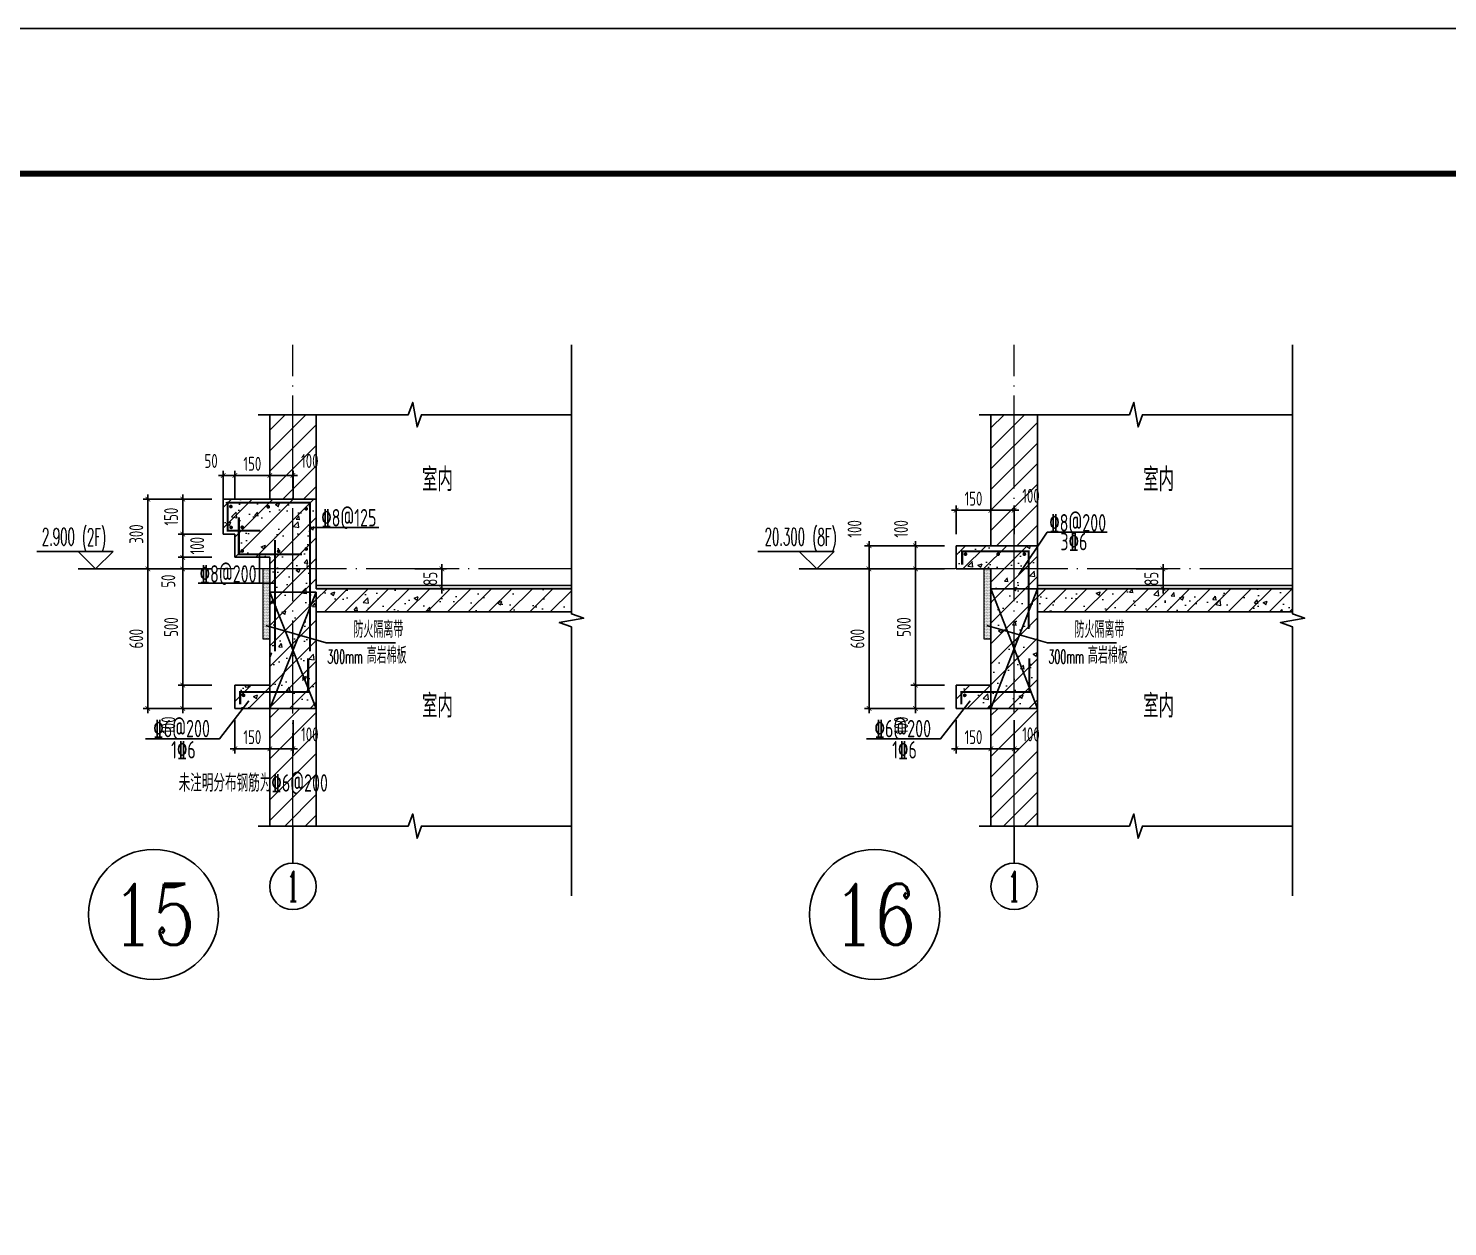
# Model space of a CAD drawing. Extents: x -668857 to 185752, y -270966 to 286822.
# Drawn here: x 154548 to 160655, y 139137 to 144293 of the extents above; entities that cross this region are included whole.
import ezdxf
from ezdxf.enums import TextEntityAlignment as Align

# ---------------------------------------------------------------- set-up
doc = ezdxf.new("R2010")
doc.units = 0
doc.header["$LTSCALE"] = 1000
doc.linetypes.add('DOTE', pattern=[2.42, 2, -0.2, 0.02, -0.2])
doc.layers.get('0').update_dxf_attribs({"linetype": 'CONTINUOUS'})
doc.layers.get('DEFPOINTS').update_dxf_attribs({"linetype": 'CONTINUOUS'})
for name, color, linetype in [('A-AXIS_TEXT', 7, 'CONTINUOUS'), ('AXIS', 3, 'CONTINUOUS'), ('DIM', 2, 'CONTINUOUS'), ('DIM_ELEV', 3, 'CONTINUOUS'), ('DIM_IDEN', 67, 'CONTINUOUS'), ('DIM_SYMB', 3, 'CONTINUOUS'), ('PUB_TEXT', 2, 'CONTINUOUS'), ('REIN', 6, 'CONTINUOUS'), ('S-大样-砼线', 7, 'CONTINUOUS'), ('S-引出线', 40, 'CONTINUOUS'), ('TEXT', 2, 'CONTINUOUS'), ('WALL', 5, 'CONTINUOUS'), ('立面-看线', 251, 'CONTINUOUS')]:
    doc.layers.add(name, color=color, linetype=linetype)
for name, color, linetype, lineweight in [('AXIS_TEXT', 7, 'CONTINUOUS', 20), ('DOTE', 19, 'DOTE', 9), ('PUB_HATCH', 8, 'CONTINUOUS', 9), ('内粉刷', 37, 'CONTINUOUS', 9), ('图框', 9, 'CONTINUOUS', 18)]:
    doc.layers.add(name, color=color, linetype=linetype, lineweight=lineweight)
doc.layers.add('yichutu', color=7, linetype='CONTINUOUS', true_color=0xffffff)
doc.styles.add('_TCH_AXIS', font='COMPLEX', dxfattribs={"bigfont": 'GBCBIG'})
doc.styles.add('_TCH_DIM', font='SIMPLEX.shx', dxfattribs={"width": 0.7, "bigfont": 'GBCBIG.shx'})
doc.styles.add('COMPLEX', font='COMPLEX')
doc.styles.add('DIM_FONT_T3', font='SIMPLEX', dxfattribs={"width": 0.705882, "bigfont": 'GBCBIG'})
doc.styles.add('TSSD_DIMENSION', font='Tssdeng.shx', dxfattribs={"width": 0.7, "bigfont": 'tssdchn.shx'})
doc.styles.add('TSSD_REIN', font='tssdeng.shx', dxfattribs={"width": 0.7, "height": 300, "bigfont": 'tssdchn.shx'})
doc.dimstyles.new('TSSD_20_20', dxfattribs={"dimtxt": 60, "dimasz": 20, "dimexe": 20, "dimexo": 50, "dimgap": 20, "dimtad": 1, "dimdec": 0, "dimzin": 0, "dimdsep": 46, "dimtxsty": 'TSSD_DIMENSION', "dimblk": 'ARCHTICK', "dimblk1": 'ARCHTICK', "dimblk2": 'ARCHTICK', "dimcen": 0, "dimdle": 20, "dimclrt": 7, "dimadec": 0, "dimazin": 0, "dimtfac": 1, "dimtdec": 0, "dimtix": 1, "dimtmove": 2, "dimatfit": 3, "dimfxl": 1, "dimtolj": 1, "dimtzin": 0, "dimarcsym": 0})
pattern_1 = [(45, (-525879.05, 291772.47), (-44.1941915, 44.1941915), [])]
pattern_2 = [(45, (-525879.05, 291727.59), (-44.194174, 44.194174), []), (50, (-525879.05, 291727.59), (179.315046, -15.688034), [18.75, -206.25]), (355, (-525879.05, 291727.6), (-34.687833, 188.048033), [15, -165]), (100.4514, (-525864.1, 291726.28), (144.627345, 172.359886), [15.935047, -175.28553]), (46.1842, (-525879.05, 291777.6), (266.81026, -41.379754), [28.125, -309.375]), (96.6356, (-525856.82, 291774.14), (233.66568, 243.52947), [23.90257, -262.92825]), (351.1842, (-525879.05, 291777.6), (233.66549, 243.52965), [22.5, -247.5]), (21, (-525854.05, 291765.09), (149.226763, -100.654723), [18.75, -206.25]), (326, (-525854.05, 291765.1), (60.828833, 181.28751), [15, -165]), (71.4514, (-525841.61, 291756.7), (210.055657, 80.632624), [15.935047, -175.28553]), (37.5, (-525879.05, 291727.59), (3.039964, 83.2234635), [0, -163, 0, -167.5, 0, -165.625]), (7.5, (-525879.05, 291727.59), (65.767384, 98.602928), [0, -95.5, 0, -159.25, 0, -63.125]), (327.5, (-525934.8, 291727.59), (133.455609, -5.638718), [0, -62.5, 0, -195, 0, -258.75]), (317.5, (-525959.8, 291727.59), (145.796542, 25.026246), [0, -81.25, 0, -129.5, 0, -183.75])]

# ---------------------------------------------------------------- blocks, each defined once
blk = doc.blocks.new('GFDDDDRG')
at = {"layer": '图框'}
blk.add_lwpolyline([(923310, -107437), (923310, -159999), (893610, -159999), (893610, -107437)], close=True, dxfattribs=at)
blk.add_lwpolyline([(923310, -107437), (923310, -159999), (893610, -159999), (893610, -107437)], close=True, dxfattribs=at)
at = {"layer": '图框', "const_width": 50}
blk.add_lwpolyline([(894110, -159499), (922810, -159499), (922810, -108687), (894110, -108687)], close=True, dxfattribs=at)
blk = doc.blocks.new('yct-1051-594-26275-14850-25-1002.0')
at = {"layer": 'yichutu', "color": 7, "true_color": 0xffffff}
blk.add_lwpolyline([(0, 0), (0, 14850), (26275, 14850), (26275, 0)], close=True, dxfattribs=at)
blk = doc.blocks.new('VDVDXAXFSFFX')
at = {"layer": 'PUB_HATCH'}
h = blk.add_hatch(dxfattribs=at)
h.set_pattern_fill('DOTS', color=251, scale=2, style=0)
h.set_pattern_definition([(0, (924712.4965, -148185.593), (1.5875, 3.175), [0, -3.175])])
h.paths.add_polyline_path([(924682.5, -148185.6), (924712.5, -148185.6), (924712.5, -147935.6), (924712.5, -147885.6), (924712.5, -147885.6), (924712.5, -147885.6), (924682.5, -147885.6)])
at = {"layer": 'DIM_IDEN', "color": 5}
for p, q in [((924695.5, -148129.3), (924955.6, -148202.9)), ((924955.6, -148202.9), (925253.4, -148202.9))]:
    blk.add_line(p, q, dxfattribs=at)
at = {"layer": 'PUB_HATCH', "color": 5}
blk.add_lwpolyline([(924712.5, -147885.6), (924682.5, -147885.6), (924682.5, -148185.6), (924712.5, -148185.6)], close=True, dxfattribs=at)
at = {"layer": 'PUB_TEXT', "style": 'DIM_FONT_T3', "width": 0.705882}
blk.add_text('防火隔离带', height=71.49, dxfattribs=at).set_placement((925072.6, -148181.9))
at = {"layer": 'PUB_TEXT', "color": 5, "style": 'DIM_FONT_T3'}
for s, height, width, p in [('300mm', 59.5, 0.49827, (924960.4, -148292.9)), ('高岩棉板', 71.49, 0.705882, (925129.8, -148292.9))]:
    blk.add_text(s, height=height, dxfattribs=dict(at, width=width)).set_placement(p)
blk = doc.blocks.new('_ArchTick')
at = {"color": 0, "linetype": 'ByBlock', "const_width": 0.15}
blk.add_lwpolyline([(-0.5, -0.5), (0.5, 0.5)], dxfattribs=at)
blk = doc.blocks.new('*D2329')
at = {"layer": 'DEFPOINTS', "color": 0, "transparency": 16777216}
for p in [(158165.3, 141967), (158465.3, 141967), (158465.3, 141367)]:
    blk.add_point(p, dxfattribs=at)
at = {"layer": 'DIM', "color": 0, "lineweight": -2, "transparency": 16777216}
for p, q in [((158415.3, 141967), (158145.3, 141967)), ((158165.3, 141347), (158165.3, 141987)), ((158415.3, 141367), (158145.3, 141367))]:
    blk.add_line(p, q, dxfattribs=at)
at = {"layer": 'DIM', "color": 0, "lineweight": -2, "transparency": 16777216, "xscale": 20, "yscale": 20, "zscale": 20}
for p, rotation in [((158165.3, 141967), 90), ((158165.3, 141367), 270)]:
    blk.add_blockref('_ArchTick', p, dxfattribs=dict(at, rotation=rotation))
at = {"layer": 'DIM', "color": 7, "transparency": 16777216, "insert": (158115.3, 141667), "char_height": 60, "attachment_point": 5, "rotation": 90, "style": 'TSSD_DIMENSION'}
blk.add_mtext('\\A1;600', dxfattribs=at)
blk = doc.blocks.new('*D2330')
at = {"layer": 'DEFPOINTS', "color": 0, "transparency": 16777216}
for p in [(158165.3, 142067), (158465.3, 142067), (158465.3, 141967)]:
    blk.add_point(p, dxfattribs=at)
at = {"layer": 'DIM', "color": 0, "lineweight": -2, "transparency": 16777216}
for p, q in [((158165.3, 141947), (158165.3, 142087)), ((158415.3, 142067), (158145.3, 142067)), ((158415.3, 141967), (158145.3, 141967))]:
    blk.add_line(p, q, dxfattribs=at)
at = {"layer": 'DIM', "color": 0, "lineweight": -2, "transparency": 16777216, "xscale": 20, "yscale": 20, "zscale": 20}
for p, rotation in [((158165.3, 142067), 90), ((158165.3, 141967), 270)]:
    blk.add_blockref('_ArchTick', p, dxfattribs=dict(at, rotation=rotation))
at = {"layer": 'DIM', "color": 7, "transparency": 16777216, "insert": (158103.1, 142139.4), "char_height": 60, "attachment_point": 5, "rotation": 90, "style": 'TSSD_DIMENSION'}
blk.add_mtext('\\A1;100', dxfattribs=at)
blk = doc.blocks.new('*D2331')
at = {"layer": 'DEFPOINTS', "color": 0, "transparency": 16777216}
for p in [(155061.8, 141967), (155361.8, 141967), (155361.8, 141367)]:
    blk.add_point(p, dxfattribs=at)
at = {"layer": 'DIM', "color": 0, "lineweight": -2, "transparency": 16777216}
for p, q in [((155311.8, 141967), (155041.8, 141967)), ((155061.8, 141347), (155061.8, 141987)), ((155311.8, 141367), (155041.8, 141367))]:
    blk.add_line(p, q, dxfattribs=at)
at = {"layer": 'DIM', "color": 0, "lineweight": -2, "transparency": 16777216, "xscale": 20, "yscale": 20, "zscale": 20}
for p, rotation in [((155061.8, 141967), 90), ((155061.8, 141367), 270)]:
    blk.add_blockref('_ArchTick', p, dxfattribs=dict(at, rotation=rotation))
at = {"layer": 'DIM', "color": 7, "transparency": 16777216, "insert": (155011.8, 141667), "char_height": 60, "attachment_point": 5, "rotation": 90, "style": 'TSSD_DIMENSION'}
blk.add_mtext('\\A1;600', dxfattribs=at)
blk = doc.blocks.new('*D2332')
at = {"layer": 'DEFPOINTS', "color": 0, "transparency": 16777216}
for p in [(155061.8, 142267), (155361.8, 142267), (155361.8, 141967)]:
    blk.add_point(p, dxfattribs=at)
at = {"layer": 'DIM', "color": 0, "lineweight": -2, "transparency": 16777216}
for p, q in [((155311.8, 142267), (155041.8, 142267)), ((155061.8, 141947), (155061.8, 142287)), ((155311.8, 141967), (155041.8, 141967))]:
    blk.add_line(p, q, dxfattribs=at)
at = {"layer": 'DIM', "color": 0, "lineweight": -2, "transparency": 16777216, "xscale": 20, "yscale": 20, "zscale": 20}
for p, rotation in [((155061.8, 142267), 90), ((155061.8, 141967), 270)]:
    blk.add_blockref('_ArchTick', p, dxfattribs=dict(at, rotation=rotation))
at = {"layer": 'DIM', "color": 7, "transparency": 16777216, "insert": (155011.8, 142117), "char_height": 60, "attachment_point": 5, "rotation": 90, "style": 'TSSD_DIMENSION'}
blk.add_mtext('\\A1;300', dxfattribs=at)
blk = doc.blocks.new('*D2333')
at = {"layer": 'DEFPOINTS', "color": 0, "transparency": 16777216}
for p in [(159264.7, 141967), (159430.6, 141967), (159264.7, 141882)]:
    blk.add_point(p, dxfattribs=at)
at = {"layer": 'DIM', "color": 0, "lineweight": -2, "transparency": 16777216}
for p, q in [((159314.7, 141967), (159450.6, 141967)), ((159430.6, 141967), (159430.6, 141987)), ((159430.6, 141882), (159430.6, 141967)), ((159314.7, 141882), (159450.6, 141882)), ((159430.6, 141882), (159430.6, 141862))]:
    blk.add_line(p, q, dxfattribs=at)
at = {"layer": 'DIM', "color": 0, "lineweight": -2, "transparency": 16777216, "xscale": 20, "yscale": 20, "zscale": 20}
for p, rotation in [((159430.6, 141967), 270), ((159430.6, 141882), 90)]:
    blk.add_blockref('_ArchTick', p, dxfattribs=dict(at, rotation=rotation))
at = {"layer": 'DIM', "color": 7, "transparency": 16777216, "insert": (159380.6, 141924.5), "char_height": 60, "attachment_point": 5, "rotation": 90, "style": 'TSSD_DIMENSION'}
blk.add_mtext('\\A1;85', dxfattribs=at)
blk = doc.blocks.new('*D2334')
at = {"layer": 'DEFPOINTS', "color": 0, "transparency": 16777216}
for p in [(156161.2, 141967), (156327.1, 141967), (156161.2, 141882)]:
    blk.add_point(p, dxfattribs=at)
at = {"layer": 'DIM', "color": 0, "lineweight": -2, "transparency": 16777216}
for p, q in [((156211.2, 141967), (156347.1, 141967)), ((156327.1, 141967), (156327.1, 141987)), ((156327.1, 141882), (156327.1, 141967)), ((156211.2, 141882), (156347.1, 141882)), ((156327.1, 141882), (156327.1, 141862))]:
    blk.add_line(p, q, dxfattribs=at)
at = {"layer": 'DIM', "color": 0, "lineweight": -2, "transparency": 16777216, "xscale": 20, "yscale": 20, "zscale": 20}
for p, rotation in [((156327.1, 141967), 270), ((156327.1, 141882), 90)]:
    blk.add_blockref('_ArchTick', p, dxfattribs=dict(at, rotation=rotation))
at = {"layer": 'DIM', "color": 7, "transparency": 16777216, "insert": (156277.1, 141924.5), "char_height": 60, "attachment_point": 5, "rotation": 90, "style": 'TSSD_DIMENSION'}
blk.add_mtext('\\A1;85', dxfattribs=at)
blk = doc.blocks.new('*D2340')
at = {"layer": 'DEFPOINTS', "color": 0, "transparency": 16777216}
for p in [(155436.4, 142369.3), (155386.4, 142217), (155436.4, 142217)]:
    blk.add_point(p, dxfattribs=at)
at = {"layer": 'DIM', "color": 0, "lineweight": -2, "transparency": 16777216}
for p, q in [((155386.4, 142267), (155386.4, 142389.3)), ((155436.4, 142267), (155436.4, 142389.3)), ((155366.4, 142369.3), (155456.4, 142369.3))]:
    blk.add_line(p, q, dxfattribs=at)
at = {"layer": 'DIM', "color": 0, "lineweight": -2, "transparency": 16777216, "xscale": 20, "yscale": 20, "zscale": 20, "rotation": 180}
blk.add_blockref('_ArchTick', (155386.4, 142369.3), dxfattribs=at)
at = {"layer": 'DIM', "color": 0, "lineweight": -2, "transparency": 16777216, "xscale": 20, "yscale": 20, "zscale": 20}
blk.add_blockref('_ArchTick', (155436.4, 142369.3), dxfattribs=at)
at = {"layer": 'DIM', "color": 7, "transparency": 16777216, "insert": (155334, 142431.5), "char_height": 60, "attachment_point": 5, "style": 'TSSD_DIMENSION'}
blk.add_mtext('\\A1;50', dxfattribs=at)
blk = doc.blocks.new('*D2341')
at = {"layer": 'DEFPOINTS', "color": 0, "transparency": 16777216}
for p in [(155586.4, 142369.3), (155436.4, 142217), (155586.4, 142217)]:
    blk.add_point(p, dxfattribs=at)
at = {"layer": 'DIM', "color": 0, "lineweight": -2, "transparency": 16777216}
for p, q in [((155436.4, 142267), (155436.4, 142389.3)), ((155586.4, 142267), (155586.4, 142389.3)), ((155416.4, 142369.3), (155606.4, 142369.3))]:
    blk.add_line(p, q, dxfattribs=at)
at = {"layer": 'DIM', "color": 0, "lineweight": -2, "transparency": 16777216, "xscale": 20, "yscale": 20, "zscale": 20, "rotation": 180}
blk.add_blockref('_ArchTick', (155436.4, 142369.3), dxfattribs=at)
at = {"layer": 'DIM', "color": 0, "lineweight": -2, "transparency": 16777216, "xscale": 20, "yscale": 20, "zscale": 20}
blk.add_blockref('_ArchTick', (155586.4, 142369.3), dxfattribs=at)
at = {"layer": 'DIM', "color": 7, "transparency": 16777216, "insert": (155511.4, 142419.3), "char_height": 60, "attachment_point": 5, "style": 'TSSD_DIMENSION'}
blk.add_mtext('\\A1;150', dxfattribs=at)
blk = doc.blocks.new('*D2342')
at = {"layer": 'DEFPOINTS', "color": 0, "transparency": 16777216}
for p in [(155686.4, 142369.3), (155586.4, 142217), (155686.4, 142217)]:
    blk.add_point(p, dxfattribs=at)
at = {"layer": 'DIM', "color": 0, "lineweight": -2, "transparency": 16777216}
for p, q in [((155586.4, 142267), (155586.4, 142389.3)), ((155686.4, 142267), (155686.4, 142389.3)), ((155566.4, 142369.3), (155706.4, 142369.3))]:
    blk.add_line(p, q, dxfattribs=at)
at = {"layer": 'DIM', "color": 0, "lineweight": -2, "transparency": 16777216, "xscale": 20, "yscale": 20, "zscale": 20, "rotation": 180}
blk.add_blockref('_ArchTick', (155586.4, 142369.3), dxfattribs=at)
at = {"layer": 'DIM', "color": 0, "lineweight": -2, "transparency": 16777216, "xscale": 20, "yscale": 20, "zscale": 20}
blk.add_blockref('_ArchTick', (155686.4, 142369.3), dxfattribs=at)
at = {"layer": 'DIM', "color": 7, "transparency": 16777216, "insert": (155758.8, 142431.5), "char_height": 60, "attachment_point": 5, "style": 'TSSD_DIMENSION'}
blk.add_mtext('\\A1;100', dxfattribs=at)
blk = doc.blocks.new('*D2343')
at = {"layer": 'DEFPOINTS', "color": 0, "transparency": 16777216}
for p in [(155436.4, 141367), (155586.4, 141367), (155586.4, 141193.3)]:
    blk.add_point(p, dxfattribs=at)
at = {"layer": 'DIM', "color": 0, "lineweight": -2, "transparency": 16777216}
for p, q in [((155436.4, 141317), (155436.4, 141173.3)), ((155586.4, 141317), (155586.4, 141173.3)), ((155416.4, 141193.3), (155606.4, 141193.3))]:
    blk.add_line(p, q, dxfattribs=at)
at = {"layer": 'DIM', "color": 0, "lineweight": -2, "transparency": 16777216, "xscale": 20, "yscale": 20, "zscale": 20, "rotation": 180}
blk.add_blockref('_ArchTick', (155436.4, 141193.3), dxfattribs=at)
at = {"layer": 'DIM', "color": 0, "lineweight": -2, "transparency": 16777216, "xscale": 20, "yscale": 20, "zscale": 20}
blk.add_blockref('_ArchTick', (155586.4, 141193.3), dxfattribs=at)
at = {"layer": 'DIM', "color": 7, "transparency": 16777216, "insert": (155511.4, 141243.3), "char_height": 60, "attachment_point": 5, "style": 'TSSD_DIMENSION'}
blk.add_mtext('\\A1;150', dxfattribs=at)
blk = doc.blocks.new('*D2344')
at = {"layer": 'DEFPOINTS', "color": 0, "transparency": 16777216}
for p in [(155586.4, 141367), (155686.4, 141367), (155686.4, 141193.3)]:
    blk.add_point(p, dxfattribs=at)
at = {"layer": 'DIM', "color": 0, "lineweight": -2, "transparency": 16777216}
for p, q in [((155586.4, 141317), (155586.4, 141173.3)), ((155686.4, 141317), (155686.4, 141173.3)), ((155566.4, 141193.3), (155706.4, 141193.3))]:
    blk.add_line(p, q, dxfattribs=at)
at = {"layer": 'DIM', "color": 0, "lineweight": -2, "transparency": 16777216, "xscale": 20, "yscale": 20, "zscale": 20, "rotation": 180}
blk.add_blockref('_ArchTick', (155586.4, 141193.3), dxfattribs=at)
at = {"layer": 'DIM', "color": 0, "lineweight": -2, "transparency": 16777216, "xscale": 20, "yscale": 20, "zscale": 20}
blk.add_blockref('_ArchTick', (155686.4, 141193.3), dxfattribs=at)
at = {"layer": 'DIM', "color": 7, "transparency": 16777216, "insert": (155758.8, 141255.4), "char_height": 60, "attachment_point": 5, "style": 'TSSD_DIMENSION'}
blk.add_mtext('\\A1;100', dxfattribs=at)
blk = doc.blocks.new('*D2345')
at = {"layer": 'DEFPOINTS', "color": 0, "transparency": 16777216}
for p in [(155211.8, 142267), (155386.4, 142267), (155386.4, 142117)]:
    blk.add_point(p, dxfattribs=at)
at = {"layer": 'DIM', "color": 0, "lineweight": -2, "transparency": 16777216}
for p, q in [((155336.4, 142267), (155191.8, 142267)), ((155211.8, 142097), (155211.8, 142287)), ((155336.4, 142117), (155191.8, 142117))]:
    blk.add_line(p, q, dxfattribs=at)
at = {"layer": 'DIM', "color": 0, "lineweight": -2, "transparency": 16777216, "xscale": 20, "yscale": 20, "zscale": 20}
for p, rotation in [((155211.8, 142267), 90), ((155211.8, 142117), 270)]:
    blk.add_blockref('_ArchTick', p, dxfattribs=dict(at, rotation=rotation))
at = {"layer": 'DIM', "color": 7, "transparency": 16777216, "insert": (155161.8, 142192), "char_height": 60, "attachment_point": 5, "rotation": 90, "style": 'TSSD_DIMENSION'}
blk.add_mtext('\\A1;150', dxfattribs=at)
blk = doc.blocks.new('*D2346')
at = {"layer": 'DEFPOINTS', "color": 0, "transparency": 16777216}
for p in [(155211.8, 142117), (155386.4, 142117), (155386.4, 142017)]:
    blk.add_point(p, dxfattribs=at)
at = {"layer": 'DIM', "color": 0, "lineweight": -2, "transparency": 16777216}
for p, q in [((155211.8, 141997), (155211.8, 142137)), ((155336.4, 142117), (155191.8, 142117)), ((155336.4, 142017), (155191.8, 142017))]:
    blk.add_line(p, q, dxfattribs=at)
at = {"layer": 'DIM', "color": 0, "lineweight": -2, "transparency": 16777216, "xscale": 20, "yscale": 20, "zscale": 20}
for p, rotation in [((155211.8, 142117), 90), ((155211.8, 142017), 270)]:
    blk.add_blockref('_ArchTick', p, dxfattribs=dict(at, rotation=rotation))
at = {"layer": 'DIM', "color": 7, "transparency": 16777216, "insert": (155273.7, 142067), "char_height": 60, "attachment_point": 5, "rotation": 90, "style": 'TSSD_DIMENSION'}
blk.add_mtext('\\A1;100', dxfattribs=at)
blk = doc.blocks.new('*D2347')
at = {"layer": 'DEFPOINTS', "color": 0, "transparency": 16777216}
for p in [(155211.8, 142017), (155386.4, 142017), (155386.4, 141967)]:
    blk.add_point(p, dxfattribs=at)
at = {"layer": 'DIM', "color": 0, "lineweight": -2, "transparency": 16777216}
for p, q in [((155336.4, 142017), (155191.8, 142017)), ((155211.8, 141947), (155211.8, 142037)), ((155336.4, 141967), (155191.8, 141967))]:
    blk.add_line(p, q, dxfattribs=at)
at = {"layer": 'DIM', "color": 0, "lineweight": -2, "transparency": 16777216, "xscale": 20, "yscale": 20, "zscale": 20}
for p, rotation in [((155211.8, 142017), 90), ((155211.8, 141967), 270)]:
    blk.add_blockref('_ArchTick', p, dxfattribs=dict(at, rotation=rotation))
at = {"layer": 'DIM', "color": 7, "transparency": 16777216, "insert": (155149.6, 141914.6), "char_height": 60, "attachment_point": 5, "rotation": 90, "style": 'TSSD_DIMENSION'}
blk.add_mtext('\\A1;50', dxfattribs=at)
blk = doc.blocks.new('*D2348')
at = {"layer": 'DEFPOINTS', "color": 0, "transparency": 16777216}
for p in [(155211.8, 141967), (155386.4, 141967), (155386.4, 141467)]:
    blk.add_point(p, dxfattribs=at)
at = {"layer": 'DIM', "color": 0, "lineweight": -2, "transparency": 16777216}
for p, q in [((155336.4, 141967), (155191.8, 141967)), ((155211.8, 141447), (155211.8, 141987)), ((155336.4, 141467), (155191.8, 141467))]:
    blk.add_line(p, q, dxfattribs=at)
at = {"layer": 'DIM', "color": 0, "lineweight": -2, "transparency": 16777216, "xscale": 20, "yscale": 20, "zscale": 20}
for p, rotation in [((155211.8, 141967), 90), ((155211.8, 141467), 270)]:
    blk.add_blockref('_ArchTick', p, dxfattribs=dict(at, rotation=rotation))
at = {"layer": 'DIM', "color": 7, "transparency": 16777216, "insert": (155161.8, 141717), "char_height": 60, "attachment_point": 5, "rotation": 90, "style": 'TSSD_DIMENSION'}
blk.add_mtext('\\A1;500', dxfattribs=at)
blk = doc.blocks.new('*D2349')
at = {"layer": 'DEFPOINTS', "color": 0, "transparency": 16777216}
for p in [(155211.8, 141467), (155386.4, 141467), (155386.4, 141367)]:
    blk.add_point(p, dxfattribs=at)
at = {"layer": 'DIM', "color": 0, "lineweight": -2, "transparency": 16777216}
for p, q in [((155336.4, 141467), (155191.8, 141467)), ((155211.8, 141347), (155211.8, 141487)), ((155336.4, 141367), (155191.8, 141367))]:
    blk.add_line(p, q, dxfattribs=at)
at = {"layer": 'DIM', "color": 0, "lineweight": -2, "transparency": 16777216, "xscale": 20, "yscale": 20, "zscale": 20}
for p, rotation in [((155211.8, 141467), 90), ((155211.8, 141367), 270)]:
    blk.add_blockref('_ArchTick', p, dxfattribs=dict(at, rotation=rotation))
at = {"layer": 'DIM', "color": 7, "transparency": 16777216, "insert": (155149.6, 141294.6), "char_height": 60, "attachment_point": 5, "rotation": 90, "style": 'TSSD_DIMENSION'}
blk.add_mtext('\\A1;100', dxfattribs=at)
blk = doc.blocks.new('*D2350')
at = {"layer": 'DEFPOINTS', "color": 0, "transparency": 16777216}
for p in [(158689.9, 142219.3), (158539.9, 142067), (158689.9, 142067)]:
    blk.add_point(p, dxfattribs=at)
at = {"layer": 'DIM', "color": 0, "lineweight": -2, "transparency": 16777216}
for p, q in [((158519.9, 142219.3), (158709.9, 142219.3)), ((158539.9, 142117), (158539.9, 142239.3)), ((158689.9, 142117), (158689.9, 142239.3))]:
    blk.add_line(p, q, dxfattribs=at)
at = {"layer": 'DIM', "color": 0, "lineweight": -2, "transparency": 16777216, "xscale": 20, "yscale": 20, "zscale": 20, "rotation": 180}
blk.add_blockref('_ArchTick', (158539.9, 142219.3), dxfattribs=at)
at = {"layer": 'DIM', "color": 0, "lineweight": -2, "transparency": 16777216, "xscale": 20, "yscale": 20, "zscale": 20}
blk.add_blockref('_ArchTick', (158689.9, 142219.3), dxfattribs=at)
at = {"layer": 'DIM', "color": 7, "transparency": 16777216, "insert": (158614.9, 142269.3), "char_height": 60, "attachment_point": 5, "style": 'TSSD_DIMENSION'}
blk.add_mtext('\\A1;150', dxfattribs=at)
blk = doc.blocks.new('*D2351')
at = {"layer": 'DEFPOINTS', "color": 0, "transparency": 16777216}
for p in [(158789.9, 142219.3), (158689.9, 142067), (158789.9, 142067)]:
    blk.add_point(p, dxfattribs=at)
at = {"layer": 'DIM', "color": 0, "lineweight": -2, "transparency": 16777216}
for p, q in [((158669.9, 142219.3), (158809.9, 142219.3)), ((158689.9, 142117), (158689.9, 142239.3)), ((158789.9, 142117), (158789.9, 142239.3))]:
    blk.add_line(p, q, dxfattribs=at)
at = {"layer": 'DIM', "color": 0, "lineweight": -2, "transparency": 16777216, "xscale": 20, "yscale": 20, "zscale": 20, "rotation": 180}
blk.add_blockref('_ArchTick', (158689.9, 142219.3), dxfattribs=at)
at = {"layer": 'DIM', "color": 0, "lineweight": -2, "transparency": 16777216, "xscale": 20, "yscale": 20, "zscale": 20}
blk.add_blockref('_ArchTick', (158789.9, 142219.3), dxfattribs=at)
at = {"layer": 'DIM', "color": 7, "transparency": 16777216, "insert": (158862.3, 142281.5), "char_height": 60, "attachment_point": 5, "style": 'TSSD_DIMENSION'}
blk.add_mtext('\\A1;100', dxfattribs=at)
blk = doc.blocks.new('*D2352')
at = {"layer": 'DEFPOINTS', "color": 0, "transparency": 16777216}
for p in [(158539.9, 141367), (158689.9, 141367), (158689.9, 141193.3)]:
    blk.add_point(p, dxfattribs=at)
at = {"layer": 'DIM', "color": 0, "lineweight": -2, "transparency": 16777216}
for p, q in [((158539.9, 141317), (158539.9, 141173.3)), ((158689.9, 141317), (158689.9, 141173.3)), ((158519.9, 141193.3), (158709.9, 141193.3))]:
    blk.add_line(p, q, dxfattribs=at)
at = {"layer": 'DIM', "color": 0, "lineweight": -2, "transparency": 16777216, "xscale": 20, "yscale": 20, "zscale": 20, "rotation": 180}
blk.add_blockref('_ArchTick', (158539.9, 141193.3), dxfattribs=at)
at = {"layer": 'DIM', "color": 0, "lineweight": -2, "transparency": 16777216, "xscale": 20, "yscale": 20, "zscale": 20}
blk.add_blockref('_ArchTick', (158689.9, 141193.3), dxfattribs=at)
at = {"layer": 'DIM', "color": 7, "transparency": 16777216, "insert": (158614.9, 141243.3), "char_height": 60, "attachment_point": 5, "style": 'TSSD_DIMENSION'}
blk.add_mtext('\\A1;150', dxfattribs=at)
blk = doc.blocks.new('*D2353')
at = {"layer": 'DEFPOINTS', "color": 0, "transparency": 16777216}
for p in [(158689.9, 141367), (158789.9, 141367), (158789.9, 141193.3)]:
    blk.add_point(p, dxfattribs=at)
at = {"layer": 'DIM', "color": 0, "lineweight": -2, "transparency": 16777216}
for p, q in [((158689.9, 141317), (158689.9, 141173.3)), ((158789.9, 141317), (158789.9, 141173.3)), ((158669.9, 141193.3), (158809.9, 141193.3))]:
    blk.add_line(p, q, dxfattribs=at)
at = {"layer": 'DIM', "color": 0, "lineweight": -2, "transparency": 16777216, "xscale": 20, "yscale": 20, "zscale": 20, "rotation": 180}
blk.add_blockref('_ArchTick', (158689.9, 141193.3), dxfattribs=at)
at = {"layer": 'DIM', "color": 0, "lineweight": -2, "transparency": 16777216, "xscale": 20, "yscale": 20, "zscale": 20}
blk.add_blockref('_ArchTick', (158789.9, 141193.3), dxfattribs=at)
at = {"layer": 'DIM', "color": 7, "transparency": 16777216, "insert": (158862.3, 141255.4), "char_height": 60, "attachment_point": 5, "style": 'TSSD_DIMENSION'}
blk.add_mtext('\\A1;100', dxfattribs=at)
blk = doc.blocks.new('*D2354')
at = {"layer": 'DEFPOINTS', "color": 0, "transparency": 16777216}
for p in [(158365.3, 142067), (158539.9, 142067), (158539.9, 141967)]:
    blk.add_point(p, dxfattribs=at)
at = {"layer": 'DIM', "color": 0, "lineweight": -2, "transparency": 16777216}
for p, q in [((158365.3, 141947), (158365.3, 142087)), ((158489.9, 142067), (158345.3, 142067)), ((158489.9, 141967), (158345.3, 141967))]:
    blk.add_line(p, q, dxfattribs=at)
at = {"layer": 'DIM', "color": 0, "lineweight": -2, "transparency": 16777216, "xscale": 20, "yscale": 20, "zscale": 20}
for p, rotation in [((158365.3, 142067), 90), ((158365.3, 141967), 270)]:
    blk.add_blockref('_ArchTick', p, dxfattribs=dict(at, rotation=rotation))
at = {"layer": 'DIM', "color": 7, "transparency": 16777216, "insert": (158303.1, 142139.4), "char_height": 60, "attachment_point": 5, "rotation": 90, "style": 'TSSD_DIMENSION'}
blk.add_mtext('\\A1;100', dxfattribs=at)
blk = doc.blocks.new('*D2355')
at = {"layer": 'DEFPOINTS', "color": 0, "transparency": 16777216}
for p in [(158365.3, 141967), (158539.9, 141967), (158539.9, 141467)]:
    blk.add_point(p, dxfattribs=at)
at = {"layer": 'DIM', "color": 0, "lineweight": -2, "transparency": 16777216}
for p, q in [((158489.9, 141967), (158345.3, 141967)), ((158365.3, 141447), (158365.3, 141987)), ((158489.9, 141467), (158345.3, 141467))]:
    blk.add_line(p, q, dxfattribs=at)
at = {"layer": 'DIM', "color": 0, "lineweight": -2, "transparency": 16777216, "xscale": 20, "yscale": 20, "zscale": 20}
for p, rotation in [((158365.3, 141967), 90), ((158365.3, 141467), 270)]:
    blk.add_blockref('_ArchTick', p, dxfattribs=dict(at, rotation=rotation))
at = {"layer": 'DIM', "color": 7, "transparency": 16777216, "insert": (158315.3, 141717), "char_height": 60, "attachment_point": 5, "rotation": 90, "style": 'TSSD_DIMENSION'}
blk.add_mtext('\\A1;500', dxfattribs=at)
blk = doc.blocks.new('*D2356')
at = {"layer": 'DEFPOINTS', "color": 0, "transparency": 16777216}
for p in [(158365.3, 141467), (158539.9, 141467), (158539.9, 141367)]:
    blk.add_point(p, dxfattribs=at)
at = {"layer": 'DIM', "color": 0, "lineweight": -2, "transparency": 16777216}
for p, q in [((158489.9, 141467), (158345.3, 141467)), ((158365.3, 141347), (158365.3, 141487)), ((158489.9, 141367), (158345.3, 141367))]:
    blk.add_line(p, q, dxfattribs=at)
at = {"layer": 'DIM', "color": 0, "lineweight": -2, "transparency": 16777216, "xscale": 20, "yscale": 20, "zscale": 20}
for p, rotation in [((158365.3, 141467), 90), ((158365.3, 141367), 270)]:
    blk.add_blockref('_ArchTick', p, dxfattribs=dict(at, rotation=rotation))
at = {"layer": 'DIM', "color": 7, "transparency": 16777216, "insert": (158303.1, 141294.6), "char_height": 60, "attachment_point": 5, "rotation": 90, "style": 'TSSD_DIMENSION'}
blk.add_mtext('\\A1;100', dxfattribs=at)
blk = doc.blocks.new('_AXISO')
blk.add_circle((0, 0), 0.5)
at = {"layer": 'A-AXIS_TEXT', "style": 'COMPLEX', "width": 1.041667}
blk.add_attdef('A', text='', height=0.56, dxfattribs=at).set_placement((-0.25, -0.28), (0.25, -0.28), align=Align.FIT)
blk = doc.blocks.new('A$C696610E5')
at = {"layer": 'REIN', "const_width": 9}
for points in [[(494.5, 974.7), (353.3, 974.7), (353.3, 1095), (708.3, 1095), (708.3, 454.9)], [(401.6, 1031.7), (401.6, 872.6), (673.9, 872.6)], [(557.8, 934), (557.8, 454.9)]]:
    blk.add_lwpolyline(points, dxfattribs=at)
at = {"layer": 'REIN', "const_width": 8}
for points in [[(363.4, 1078.3, 1), (371.4, 1078.3, 1)], [(524.5, 1076.9, 1), (532.5, 1076.9, 1)], [(687.7, 1068.7, 1), (695.7, 1068.7, 1)], [(364.5, 988.6, 1), (372.5, 988.6, 1)], [(412.3, 989.2, 1), (420.3, 989.2, 1)], [(412.3, 887.1, 1), (420.3, 887.1, 1)], [(569.2, 886.1, 1), (577.2, 886.1, 1)], [(687.7, 895.7, 1), (695.7, 895.7, 1)], [(418.3, 266.1, 1), (426.3, 266.1, 1)]]:
    blk.add_lwpolyline(points, format="xyb", close=True, dxfattribs=at)
at = {"layer": 'REIN'}
blk.add_lwpolyline([(407.7, 227.9, 9, 9, 0), (407.7, 280.9, 9, 9, 0), (700.1, 280.9, 9, 9, 0), (700.1, 425.3, 9, 9, 0)], format="xyseb", dxfattribs=at)
at = {"layer": 'S-大样-砼线'}
for p, q in [((534.9, 709.9), (734.9, 209.8)), ((734.9, 709.9), (534.9, 209.8))]:
    blk.add_line(p, q, dxfattribs=at)
blk.add_lwpolyline([(734.9, 709.9), (534.9, 709.9), (534.9, 209.8), (734.9, 209.8)], close=True, dxfattribs=at)
at = {"layer": 'S-引出线'}
for p, q in [((704.2, 988.5), (1004.3, 988.5)), ((490.6, 872.6), (490.6, 748.9)), ((227.2, 748.9), (561.1, 748.9))]:
    blk.add_line(p, q, dxfattribs=at)
blk.add_lwpolyline([(445.3, 242.7), (318.6, 79.6), (0, 79.6)], dxfattribs=at)
at = {"layer": 'TEXT', "style": 'TSSD_REIN', "width": 0.7}
for s, p in [('%%1328@125', (756.2, 992.6)), ('%%1328@200', (233.1, 751.1)), ('%%1326@200', (33.9, 85.5)), ('1%%1326', (110.1, -5.8)), ('未注明分布钢筋为%%1326@200', (142.8, -148.4))]:
    blk.add_text(s, height=75, rotation=0, dxfattribs=at).set_placement(p)
blk = doc.blocks.new('A$C124E38C7')
at = {"layer": 'REIN'}
for points in [[(411.3, 827.6, 9, 9, 0), (411.3, 885.8, 9, 9, 0), (697.1, 885.8, 9, 9, 0), (697.1, 551.1, 9, 9, 0)], [(407.7, 227.9, 9, 9, 0), (407.7, 280.9, 9, 9, 0), (700.1, 280.9, 9, 9, 0), (700.1, 425.3, 9, 9, 0)]]:
    blk.add_lwpolyline(points, format="xyseb", dxfattribs=at)
at = {"layer": 'REIN', "const_width": 8}
for points in [[(421.8, 873.5, 1), (429.8, 873.5, 1)], [(562.3, 873.5, 1), (570.3, 873.5, 1)], [(674.9, 873.5, 1), (682.9, 873.5, 1)], [(418.3, 266.1, 1), (426.3, 266.1, 1)]]:
    blk.add_lwpolyline(points, format="xyb", close=True, dxfattribs=at)
at = {"layer": 'S-大样-砼线'}
for p, q in [((534.9, 724.9), (734.9, 209.8)), ((734.9, 724.9), (534.9, 209.8))]:
    blk.add_line(p, q, dxfattribs=at)
blk.add_lwpolyline([(734.9, 724.9), (534.9, 724.9), (534.9, 209.8), (734.9, 209.8)], close=True, dxfattribs=at)
at = {"layer": 'S-引出线'}
for points in [[(655.5, 786.1), (777.7, 968.3), (1034.7, 968.3)], [(445.3, 242.7), (318.6, 79.6), (0, 79.6)]]:
    blk.add_lwpolyline(points, dxfattribs=at)
at = {"layer": 'TEXT', "style": 'TSSD_REIN', "width": 0.7}
for s, p in [('%%1328@200', (785.9, 970.9)), ('3%%1326', (833.8, 890.1)), ('%%1326@200', (33.9, 85.5)), ('1%%1326', (110.1, -5.8))]:
    blk.add_text(s, height=75, rotation=0, dxfattribs=at).set_placement(p)

msp = doc.modelspace()

# ---------------------------------------------------------------- hatches: boundary and pattern name
at = {"layer": 'PUB_HATCH'}
h = msp.add_hatch(dxfattribs=at)
h.set_pattern_fill('普通砖', color=256, scale=25, style=0)
h.set_pattern_definition(pattern_1)
h.paths.add_polyline_path([(155586.37, 142266.97), (155786.37, 142266.97), (155786.37, 142630.59), (155586.37, 142630.59)])
h = msp.add_hatch(dxfattribs=at)
h.set_pattern_fill('普通砖', color=256, scale=25, style=0)
h.set_pattern_definition(pattern_1)
h.paths.add_polyline_path([(158689.87, 142066.97), (158889.87, 142066.97), (158889.87, 142630.59), (158689.87, 142630.59)])
h = msp.add_hatch(dxfattribs=at)
h.set_pattern_fill('钢筋混凝土', color=256, scale=25, style=0)
h.set_pattern_definition(pattern_2)
h.paths.add_polyline_path([(155786.37, 142266.97), (155386.37, 142266.97), (155386.37, 142116.97), (155436.37, 142116.97), (155436.37, 142016.97), (155586.37, 142016.97), (155586.37, 141466.97), (155436.37, 141466.97), (155436.37, 141366.97), (155786.37, 141366.97)])
h = msp.add_hatch(dxfattribs=at)
h.set_pattern_fill('钢筋混凝土', color=256, scale=25, style=0)
h.set_pattern_definition(pattern_2)
h.paths.add_polyline_path([(158889.87, 142066.97), (158539.87, 142066.97), (158539.87, 141966.97), (158689.87, 141966.97), (158689.87, 141466.97), (158539.87, 141466.97), (158539.87, 141366.97), (158889.87, 141366.97)])
h = msp.add_hatch(dxfattribs=at)
h.set_pattern_fill('钢筋混凝土', color=256, scale=25, style=0)
h.set_pattern_definition(pattern_2)
h.paths.add_polyline_path([(155786.37, 141881.97), (155786.37, 141781.97), (156884.9, 141781.97), (156884.9, 141881.97)])
h = msp.add_hatch(dxfattribs=at)
h.set_pattern_fill('钢筋混凝土', color=256, scale=25, style=0)
h.set_pattern_definition(pattern_2)
h.paths.add_polyline_path([(158889.87, 141881.97), (158889.87, 141781.97), (159988.39, 141781.97), (159988.39, 141881.97)])
h = msp.add_hatch(dxfattribs=at)
h.set_pattern_fill('普通砖', color=256, scale=25, style=0)
h.set_pattern_definition(pattern_1)
h.paths.add_polyline_path([(155786.37, 140860.5), (155786.37, 141366.97), (155586.37, 141366.97), (155586.37, 140860.5)])
h = msp.add_hatch(dxfattribs=at)
h.set_pattern_fill('普通砖', color=256, scale=25, style=0)
h.set_pattern_definition(pattern_1)
h.paths.add_polyline_path([(158889.87, 140860.5), (158889.87, 141366.97), (158689.87, 141366.97), (158689.87, 140860.5)])
at = {"layer": '立面-看线'}
h = msp.add_hatch(dxfattribs=at)
h.set_pattern_fill('HONEY', color=256, scale=7)
h.set_pattern_definition([(0, (-645562.897, -243479.984), (16.66875, 9.623705), [11.1125, -22.225]), (120, (-645562.897, -243479.984), (-16.66874801, 9.62370845), [11.1125, -22.225]), (60, (-645562.897, -243479.984), (1.99e-06, 19.24741345), [-22.225, 11.1125])])
h.paths.add_polyline_path([(156884.9, 141896.97), (155786.37, 141896.97), (155786.37, 141881.97), (156884.9, 141881.97)])
h = msp.add_hatch(dxfattribs=at)
h.set_pattern_fill('HONEY', color=256, scale=7)
h.set_pattern_definition([(0, (-642459.402, -243479.984), (16.66875, 9.623705), [11.1125, -22.225]), (120, (-642459.402, -243479.984), (-16.66874801, 9.62370845), [11.1125, -22.225]), (60, (-642459.402, -243479.984), (1.99e-06, 19.24741345), [-22.225, 11.1125])])
h.paths.add_polyline_path([(159988.39, 141896.97), (158889.87, 141896.97), (158889.87, 141881.97), (159988.39, 141881.97)])

# ---------------------------------------------------------------- linework, layer by layer
msp.add_line((158889.87, 141366.97), (158689.87, 141366.97))
at = {"layer": 'AXIS'}
for p, q in [((155686.26, 140860.5), (155686.26, 140701.11)), ((158789.75, 140860.5), (158789.75, 140701.11))]:
    msp.add_line(p, q, dxfattribs=at)
at = {"layer": 'AXIS', "color": 6}
for centre in [(155086.33, 140480.39), (158189.83, 140480.39)]:
    msp.add_circle(centre, 280, dxfattribs=at)
at = {"layer": 'DIM_ELEV', "color": 1}
for p, q in [((154911.76, 142041.97), (154583.76, 142041.97)), ((154836.76, 141966.97), (154761.76, 142041.97)), ((154836.76, 141966.97), (154911.76, 142041.97)), ((158015.26, 142041.97), (157687.26, 142041.97)), ((157940.26, 141966.97), (157865.26, 142041.97)), ((157940.26, 141966.97), (158015.26, 142041.97)), ((155261.76, 141966.97), (154761.76, 141966.97)), ((158365.26, 141966.97), (157865.26, 141966.97))]:
    msp.add_line(p, q, dxfattribs=at)
at = {"layer": 'DIM_SYMB'}
for points in [[(156884.9, 142930.59), (156884.9, 141773.67), (156937.4, 141754.56), (156832.4, 141736.05), (156884.9, 141717.42), (156884.9, 140560.5)], [(159988.39, 142930.59), (159988.39, 141773.67), (160040.89, 141754.56), (159935.89, 141736.05), (159988.39, 141717.42), (159988.39, 140560.5)], [(155536.37, 142630.59), (156182.51, 142630.59), (156201.62, 142683.09), (156220.13, 142578.09), (156238.76, 142630.59), (156884.9, 142630.59)], [(158639.87, 142630.59), (159286, 142630.59), (159305.11, 142683.09), (159323.63, 142578.09), (159342.25, 142630.59), (159988.39, 142630.59)], [(155536.37, 140860.5), (156182.51, 140860.5), (156201.62, 140913), (156220.13, 140808), (156238.76, 140860.5), (156884.9, 140860.5)], [(158639.87, 140860.5), (159286, 140860.5), (159305.11, 140913), (159323.63, 140808), (159342.25, 140860.5), (159988.39, 140860.5)]]:
    msp.add_lwpolyline(points, dxfattribs=at)
at = {"layer": 'DOTE', "color": 1, "linetype": 'DOTE', "ltscale": 0.2}
for p, q in [((155686.37, 140860.5), (155686.37, 142930.59)), ((158789.87, 140860.5), (158789.87, 142930.59)), ((156884.9, 141966.97), (155361.76, 141966.97)), ((159988.39, 141966.97), (158465.26, 141966.97))]:
    msp.add_line(p, q, dxfattribs=at)
at = {"layer": 'PUB_HATCH', "color": 215, "true_color": 0xa953a0}
for p, q in [((155786.37, 141896.97), (156884.9, 141896.97)), ((158889.87, 141896.97), (159988.39, 141896.97))]:
    msp.add_line(p, q, dxfattribs=at)
at = {"layer": 'WALL'}
for p, q in [((155586.37, 142266.97), (155586.37, 142630.59)), ((155586.37, 142630.59), (155786.37, 142630.59)), ((155786.37, 142266.97), (155786.37, 142630.59)), ((158689.87, 142066.97), (158689.87, 142630.59)), ((158689.87, 142630.59), (158889.87, 142630.59)), ((158889.87, 142066.97), (158889.87, 142630.59)), ((155786.37, 142266.97), (155386.37, 142266.97)), ((155386.37, 142266.97), (155386.37, 142116.97)), ((155786.37, 141881.97), (155786.37, 142266.97)), ((155386.37, 142116.97), (155436.37, 142116.97)), ((155436.37, 142116.97), (155436.37, 142016.97)), ((155436.37, 142016.97), (155586.37, 142016.97)), ((155586.37, 142016.97), (155586.37, 141466.97)), ((158889.87, 142066.97), (158539.87, 142066.97)), ((158539.87, 142066.97), (158539.87, 141966.97)), ((158889.87, 141881.97), (158889.87, 142066.97)), ((158539.87, 141966.97), (158689.87, 141966.97)), ((158689.87, 141966.97), (158689.87, 141466.97)), ((156884.9, 141881.97), (155786.37, 141881.97)), ((156884.9, 141781.97), (156884.9, 141881.97)), ((159988.39, 141881.97), (158889.87, 141881.97)), ((159988.39, 141781.97), (159988.39, 141881.97)), ((155786.37, 141366.97), (155786.37, 141781.97)), ((156884.9, 141781.97), (155786.37, 141781.97)), ((158889.87, 141366.97), (158889.87, 141781.97)), ((159988.39, 141781.97), (158889.87, 141781.97)), ((155586.37, 141466.97), (155436.37, 141466.97)), ((155436.37, 141466.97), (155436.37, 141366.97)), ((158689.87, 141466.97), (158539.87, 141466.97)), ((158539.87, 141466.97), (158539.87, 141366.97)), ((155436.37, 141366.97), (155786.37, 141366.97)), ((155586.37, 140860.5), (155586.37, 141366.97)), ((155786.37, 140860.5), (155786.37, 141366.97)), ((158539.87, 141366.97), (158889.87, 141366.97)), ((158689.87, 140860.5), (158689.87, 141366.97)), ((158889.87, 140860.5), (158889.87, 141366.97)), ((155586.37, 140860.5), (155786.37, 140860.5)), ((158689.87, 140860.5), (158889.87, 140860.5))]:
    msp.add_line(p, q, dxfattribs=at)

# ---------------------------------------------------------------- block references
at = {"xscale": 0.5, "yscale": 0.5, "zscale": 0.5}
msp.add_blockref('GFDDDDRG', (-296953.44, 198011.07), dxfattribs=at)
for p in [(-769126.12, 289852.56), (-766022.63, 289852.56)]:
    msp.add_blockref('VDVDXAXFSFFX', p)
at = {"layer": 'AXIS'}
ref = msp.add_blockref('_AXISO', (155686.26, 140601.11), dxfattribs=dict(at, xscale=200, yscale=200, zscale=200))
ref.add_attrib('A', '1', dxfattribs={"layer": 'AXIS_TEXT', "height": 128.68, "style": '_TCH_AXIS'}).set_placement((155658.68, 140536.77), (155713.83, 140536.77), align=Align.FIT)
ref = msp.add_blockref('_AXISO', (158789.75, 140601.11), dxfattribs=dict(at, xscale=200, yscale=200, zscale=200))
ref.add_attrib('A', '1', dxfattribs={"layer": 'AXIS_TEXT', "height": 128.68, "style": '_TCH_AXIS'}).set_placement((158762.18, 140536.77), (158817.33, 140536.77), align=Align.FIT)
at = {"layer": 'yichutu', "rotation": 270}
msp.add_blockref('yct-1051-594-26275-14850-25-1002.0', (149851.45, 144292.59), dxfattribs=at)
at = {"layer": '内粉刷'}
for name, p in [('A$C696610E5', (155051.47, 141157.12)), ('A$C124E38C7', (158154.95, 141157.1))]:
    msp.add_blockref(name, p, dxfattribs=at)

# ---------------------------------------------------------------- texts
at = {"layer": 'AXIS_TEXT', "color": 6, "style": '_TCH_AXIS'}
for s, p, p2 in [('15', (154904.9, 140349.01), (155267.76, 140349.01)), ('16', (158008.4, 140349.01), (158371.25, 140349.01))]:
    msp.add_text(s, height=262.756, dxfattribs=at).set_placement(p, p2, align=Align.FIT)
at = {"layer": 'PUB_TEXT', "style": 'TSSD_REIN', "width": 0.7}
for p in [(156241.49, 142301.76), (159344.99, 142301.76), (156241.49, 141327.62), (159344.99, 141327.62)]:
    msp.add_text('室内', height=100, dxfattribs=at).set_placement(p)
at = {"layer": 'PUB_TEXT', "color": 1, "style": '_TCH_DIM', "width": 0.494118}
for s, p in [('2.900', (154605.66, 142068.22)), ('(2F)', (154777.81, 142066.99)), ('20.300', (157716.16, 142068.22)), ('(8F)', (157921.56, 142066.99))]:
    msp.add_text(s, height=74.375, dxfattribs=at).set_placement(p)

# ---------------------------------------------------------------- dimensions: what is measured, and where the dimension line sits
at = {"layer": 'DIM'}
for base, p1, p2, angle, picture, middle in [((155436.37, 142369.32), (155386.37, 142216.99), (155436.37, 142216.99), 360, '*D2340', (155333.95, 142431.51)), ((155686.37, 142369.32), (155586.37, 142216.99), (155686.37, 142216.99), 360, '*D2342', (155758.79, 142431.51)), ((158789.87, 142219.32), (158689.87, 142066.99), (158789.87, 142066.99), 360, '*D2351', (158862.28, 142281.51)), ((158165.26, 142066.97), (158465.26, 141966.97), (158465.26, 142066.97), 90, '*D2330', (158103.07, 142139.39)), ((158365.26, 142066.97), (158539.87, 141966.97), (158539.87, 142066.97), 90, '*D2354', (158303.07, 142139.39)), ((155211.76, 142116.97), (155386.37, 142016.97), (155386.37, 142116.97), 90, '*D2346', (155273.74, 142066.97)), ((155211.76, 142016.97), (155386.37, 141966.97), (155386.37, 142016.97), 90, '*D2347', (155149.57, 141914.55)), ((155211.76, 141466.97), (155386.37, 141366.97), (155386.37, 141466.97), 90, '*D2349', (155149.57, 141294.55)), ((158365.26, 141466.97), (158539.87, 141366.97), (158539.87, 141466.97), 90, '*D2356', (158303.07, 141294.55)), ((155686.37, 141193.26), (155586.37, 141366.97), (155686.37, 141366.97), 360, '*D2344', (155758.79, 141255.45)), ((158789.87, 141193.26), (158689.87, 141366.97), (158789.87, 141366.97), 360, '*D2353', (158862.28, 141255.45))]:
    dim = msp.add_linear_dim(base=base, p1=p1, p2=p2, angle=angle, dimstyle='TSSD_20_20', dxfattribs=at)
    dim.commit()
    dim.dimension.update_dxf_attribs({"geometry": picture, "text_midpoint": middle, "dimtype": 161})
for p1, p2, distance, picture, middle in [((155436.37, 142216.99), (155586.37, 142216.99), 152.32, '*D2341', (155511.37, 142419.32)), ((155361.76, 141966.97), (155361.76, 142266.97), 300, '*D2332', (155011.76, 142116.97)), ((155386.37, 142116.97), (155386.37, 142266.97), 174.61, '*D2345', (155161.76, 142191.97)), ((158539.87, 142066.99), (158689.87, 142066.99), 152.32, '*D2350', (158614.87, 142269.32)), ((155361.76, 141366.97), (155361.76, 141966.97), 300, '*D2331', (155011.76, 141666.97)), ((155386.37, 141466.97), (155386.37, 141966.97), 174.61, '*D2348', (155161.76, 141716.97)), ((156161.18, 141881.97), (156161.18, 141966.97), -165.96, '*D2334', (156277.14, 141924.47)), ((158465.26, 141366.97), (158465.26, 141966.97), 300, '*D2329', (158115.26, 141666.97)), ((158539.87, 141466.97), (158539.87, 141966.97), 174.61, '*D2355', (158315.26, 141716.97)), ((159264.67, 141881.97), (159264.67, 141966.97), -165.96, '*D2333', (159380.63, 141924.47)), ((155436.37, 141366.97), (155586.37, 141366.97), -173.71, '*D2343', (155511.37, 141243.26)), ((158539.87, 141366.97), (158689.87, 141366.97), -173.71, '*D2352', (158614.87, 141243.26))]:
    dim = msp.add_aligned_dim(p1=p1, p2=p2, distance=distance, dimstyle='TSSD_20_20', dxfattribs=at)
    dim.commit()
    dim.dimension.update_dxf_attribs({"geometry": picture, "text_midpoint": middle})

doc.saveas('drawing.dxf')
